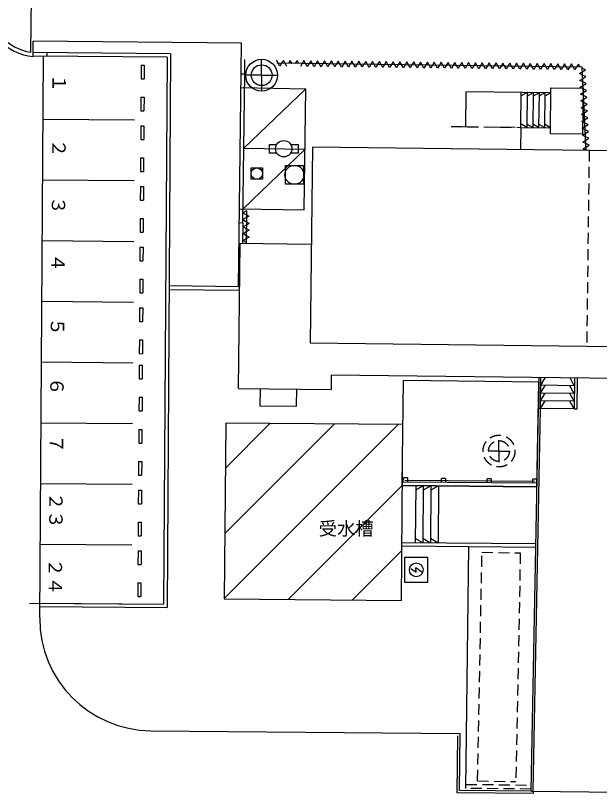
# Model space of a CAD drawing. Units: millimetres, scale not verified. Extents: x -122103 to 97281, y -76501 to 76841.
# Drawn here: x -697 to 24833, y -48178 to -14160 of the extents above; entities that cross this region are included whole.
import ezdxf
from ezdxf.enums import TextEntityAlignment as Align

# ---------------------------------------------------------------- set-up
doc = ezdxf.new("R2010")
doc.units = ezdxf.units.MM
doc.header["$LTSCALE"] = 400
doc.linetypes.add('DASHED1', pattern=[1.8, 1.2, -0.6])
doc.linetypes.add('DASHED3', pattern=[4, 3, -1])
doc.layers.add('0-F', color=7, linetype='Continuous')
doc.layers.add('D-0', color=7, linetype='Continuous')
doc.styles.add('ＭＳ ゴシック', font='')
doc.styles.get('ＭＳ ゴシック').set_extended_font_data('MS Gothic')

msp = doc.modelspace()

# ---------------------------------------------------------------- linework, layer by layer
at = {"layer": '0-F'}
for p, q in [((-23.9, -15761), (180.7, 5250.2)), ((71.4, -15931.3), (77.1, -15281.3)), ((71.4, -15931.3), (77.1, -15281.3)), ((9184, -15361), (77.1, -15281.3)), ((9173, -16615.6), (9184, -15361)), ((9173, -16615.6), (9184, -15361)), ((5931.2, -15982.5), (71.4, -15931.3)), ((5931.2, -15982.5), (71.4, -15931.3)), ((6082.1, -15833.8), (72.7, -15781.3)), ((6082.1, -15833.8), (72.7, -15781.3)), ((363.3, -40505.3), (521.4, -15935.2)), ((363.3, -40505.3), (521.4, -15935.2)), ((672.3, -15786.5), (671.3, -15936.5)), ((5931.2, -15982.5), (5777.3, -39901.5)), ((5931.2, -15982.5), (5777.3, -39901.5)), ((6082.1, -15833.8), (5926.4, -40052.8)), ((6082.1, -15833.8), (5926.4, -40052.8)), ((4793.9, -16325.6), (4790.1, -16925.6)), ((4793.9, -16325.6), (4928.9, -16326.5)), ((4928.9, -16326.5), (4925.1, -16926.5)), ((9321.4, -16714.5), (9329.3, -16077.7)), ((10062.8, -16768.7), (10062.8, -16066.3)), ((24081.5, -16410.3), (10730.1, -16245.1)), ((11835.1, -16258.7), (11758.5, -16387.7)), ((9056.2, -26022.1), (9172.6, -16615.6)), ((24257.6, -20058.8), (24081.5, -16410.3)), ((24257.6, -20058.8), (24081.5, -16410.3)), ((4790.1, -16925.6), (4925.1, -16926.5)), ((9173.6, -16712.1), (9321.4, -16714.5)), ((9173.6, -16712.1), (9321.4, -16714.5)), ((9240.9, -23217.5), (9321.4, -16714.5)), ((9240.9, -23217.5), (9321.4, -16714.5)), ((10062.8, -16768.7), (9373.3, -16768.7)), ((10062.8, -16768.7), (10746.4, -16768.7)), ((10062.8, -16768.7), (10062.8, -17464.8)), ((9164, -17312), (11993.6, -17357.5)), ((22711.8, -17313.5), (24115.2, -17330.9)), ((24115.2, -17330.9), (24090.2, -19351.3)), ((9281.2, -19964.2), (11993.6, -17357.5)), ((18994.1, -17497.8), (18975.2, -19018.9)), ((22709, -17543.7), (18994.1, -17497.8)), ((21396.3, -19048.8), (21415.2, -17527.7)), ((21396.3, -19048.8), (21415.2, -17527.7)), ((21673.9, -17530.9), (21413.3, -17677.1)), ((21673.9, -17530.9), (21413.3, -17677.1)), ((21673.9, -17530.9), (21655.1, -19052)), ((21673.9, -17530.9), (21655.1, -19052)), ((21932.7, -17534.1), (21672.1, -17680.3)), ((21932.7, -17534.1), (21672.1, -17680.3)), ((21932.7, -17534.1), (21913.9, -19055.2)), ((21932.7, -17534.1), (21913.9, -19055.2)), ((22191.5, -17537.3), (21930.8, -17683.5)), ((22191.5, -17537.3), (21930.8, -17683.5)), ((22191.5, -17537.3), (22172.6, -19058.4)), ((22191.5, -17537.3), (22172.6, -19058.4)), ((22450.2, -17540.5), (22189.6, -17686.7)), ((22450.2, -17540.5), (22189.6, -17686.7)), ((22450.2, -17540.5), (22431.4, -19061.6)), ((22450.2, -17540.5), (22431.4, -19061.6)), ((22709, -17543.7), (22448.4, -17689.9)), ((22709, -17543.7), (22448.4, -17689.9)), ((4784.9, -17725.6), (4781.1, -18325.6)), ((4784.9, -17725.6), (4919.9, -17726.5)), ((4919.9, -17726.5), (4916.1, -18326.4)), ((4781.1, -18325.6), (4916.1, -18326.4)), ((503.6, -18689.4), (4503.5, -18724.5)), ((4776.9, -18980.6), (4773, -19580.6)), ((4776.9, -18980.6), (4911.9, -18981.4)), ((4911.9, -18981.4), (4908, -19581.4)), ((21396.3, -19048.8), (22690.2, -19064.8)), ((21396.3, -19048.8), (22690.2, -19064.8)), ((21655.1, -19052), (21398.2, -18899.4)), ((21655.1, -19052), (21398.2, -18899.4)), ((21913.9, -19055.2), (21657, -18902.6)), ((21913.9, -19055.2), (21657, -18902.6)), ((22172.6, -19058.4), (21915.7, -18905.8)), ((22172.6, -19058.4), (21915.7, -18905.8)), ((22431.4, -19061.6), (22174.5, -18909)), ((22431.4, -19061.6), (22174.5, -18909)), ((22690.2, -19064.8), (22433.2, -18912.3)), ((22690.2, -19064.8), (22433.2, -18912.3)), ((4773, -19580.6), (4908, -19581.4)), ((9248.4, -22614), (11960.8, -20007.3)), ((9281.2, -19964.2), (11960.8, -20007.3)), ((10402.3, -20173.9), (10402.3, -19797.5)), ((10402.3, -19797.5), (10724.6, -19797.5)), ((11334.6, -19797.5), (11656.9, -19797.5)), ((11656.9, -19797.5), (11656.9, -20173.9)), ((12285.6, -19910.6), (12179.7, -28467.2)), ((57715.6, -20472.8), (12285.6, -19910.6)), ((4767.8, -20380.5), (4764, -20980.5)), ((4767.8, -20380.5), (4902.8, -20381.4)), ((4902.8, -20381.4), (4899, -20981.4)), ((10724.6, -20173.9), (10402.3, -20173.9)), ((11656.9, -20173.9), (11334.6, -20173.9)), ((4764, -20980.5), (4899, -20981.4)), ((486.6, -21344.4), (4486.4, -21379.4)), ((4759.8, -21635.5), (4755.9, -22235.5)), ((4759.8, -21635.5), (4894.8, -21636.4)), ((4894.8, -21636.4), (4890.9, -22236.4)), ((4755.9, -22235.5), (4890.9, -22236.4)), ((9397.3, -22697.9), (9246.3, -22782.7)), ((9397.3, -22697.9), (9379.8, -24115.2)), ((4750.8, -23035.5), (4746.9, -23635.5)), ((4750.8, -23035.5), (4885.8, -23036.4)), ((4885.8, -23036.4), (4881.9, -23636.3)), ((9242.6, -23082.7), (9520.5, -23247.7)), ((9088.7, -23215.1), (9240.9, -23217.5)), ((9088.7, -23215.1), (9240.9, -23217.5)), ((9240.9, -23217.5), (9229.8, -24113.4)), ((4746.9, -23635.5), (4881.9, -23636.3)), ((469.5, -23999.3), (4469.3, -24034.4)), ((9045.9, -30465.3), (9124.5, -24112.1)), ((9079.8, -24111.5), (12233.2, -24150.5)), ((4742.7, -24290.5), (4738.8, -24890.5)), ((4742.7, -24290.5), (4877.7, -24291.3)), ((4877.7, -24291.3), (4873.8, -24891.3)), ((4738.8, -24890.5), (4873.8, -24891.3)), ((4733.7, -25690.4), (4729.8, -26290.4)), ((4733.7, -25690.4), (4868.7, -25691.3)), ((4868.7, -25691.3), (4864.8, -26291.3)), ((6015.9, -26134.5), (9099, -26172.6)), ((9056.2, -26022.1), (6016.8, -25984.5)), ((9056.2, -26022.1), (6016.8, -25984.5)), ((4729.8, -26290.4), (4864.8, -26291.3)), ((452.4, -26654.3), (4452.3, -26689.3)), ((4725.6, -26945.4), (4721.8, -27545.4)), ((4725.6, -26945.4), (4860.6, -26946.3)), ((4860.6, -26946.3), (4856.8, -27546.3)), ((4721.8, -27545.4), (4856.8, -27546.3)), ((4716.6, -28345.4), (4712.8, -28945.4)), ((4716.6, -28345.4), (4851.6, -28346.3)), ((4851.6, -28346.3), (4847.8, -28946.3)), ((12179.7, -28467.2), (24276.9, -28616.9)), ((24276.9, -28616.9), (28829.4, -28673.3)), ((4712.8, -28945.4), (4847.8, -28946.3)), ((435.3, -29309.2), (4435.2, -29344.3)), ((4709.5, -29450.4), (4705.7, -30050.4)), ((4709.5, -29450.4), (4844.5, -29451.2)), ((4844.5, -29451.2), (4840.7, -30051.2)), ((13106.6, -29880.3), (13098.7, -30515.4)), ((29256.4, -30080.1), (13106.6, -29880.3)), ((4705.7, -30050.4), (4840.7, -30051.2)), ((16207.8, -34713.8), (16264.7, -30119.4)), ((16207.8, -34713.8), (16264.7, -30119.4)), ((22184.3, -30192.6), (16264.7, -30119.4)), ((22184.3, -30192.6), (16264.7, -30119.4)), ((22253.7, -31338.4), (22270.5, -29993.7)), ((22265.8, -30330.3), (22466.2, -29996.6)), ((22265.8, -30330.3), (22466.2, -29996.6)), ((23733.7, -30347.8), (23546.1, -30009.5)), ((23747.3, -30012), (23721.6, -31355.9)), ((23856.3, -31358.2), (23873, -30013.5)), ((9045.9, -30465.3), (13098.7, -30515.4)), ((9999.9, -30477.1), (9990.7, -31222.7)), ((11590.1, -31242.5), (11599.3, -30496.9)), ((22261.8, -30666.3), (22462.2, -30332.6)), ((22261.8, -30666.3), (22462.2, -30332.6)), ((23734, -30347.9), (22266.1, -30330.3)), ((23729.6, -30683.9), (23542.1, -30345.6)), ((23729.6, -30683.9), (23542.1, -30345.6)), ((4700.5, -30850.4), (4696.7, -31450.3)), ((4700.5, -30850.4), (4835.5, -30851.2)), ((4835.5, -30851.2), (4831.7, -31451.2)), ((22257.7, -31002.4), (22458.2, -30668.7)), ((22257.7, -31002.4), (22458.2, -30668.7)), ((23729.6, -30683.9), (22261.8, -30666.3)), ((23725.6, -31019.9), (23538, -30681.6)), ((23725.6, -31019.9), (23538, -30681.6)), ((9990.7, -31222.7), (11590.1, -31242.5)), ((22253.7, -31338.4), (22454.2, -31004.7)), ((22253.7, -31338.4), (22454.2, -31004.7)), ((23725.6, -31019.9), (22257.7, -31002.4)), ((23721.6, -31355.9), (23534, -31017.6)), ((23721.6, -31355.9), (23534, -31017.6)), ((4696.7, -31450.3), (4831.7, -31451.2)), ((21842.4, -48077.5), (22162.4, -31336.6)), ((21942.4, -48078.7), (22262.4, -31338.5)), ((23721.6, -31355.9), (22253.7, -31338.4)), ((23721.6, -31355.9), (23856.3, -31358.2)), ((418.3, -31964.2), (4418.1, -31999.2)), ((4691.5, -32255.3), (4687.6, -32855.3)), ((4691.5, -32255.3), (4826.5, -32256.2)), ((4826.5, -32256.2), (4822.6, -32856.2)), ((16240.8, -32050.5), (8493, -31982.7)), ((16173.5, -39739.6), (16240.8, -32050.5)), ((4687.6, -32855.3), (4822.6, -32856.2)), ((4682.5, -33655.3), (4678.6, -34255.3)), ((4682.5, -33655.3), (4817.5, -33656.2)), ((4817.5, -33656.2), (4813.6, -34256.2)), ((4678.6, -34255.3), (4813.6, -34256.2)), ((401.2, -34619.1), (4401, -34654.2)), ((22099.7, -34615.3), (16209.7, -34563.8)), ((16256.8, -34561), (16260.3, -34381)), ((16436.8, -34382.6), (16260.3, -34381)), ((16328.8, -34471.7), (22002.6, -34521.3)), ((16436.8, -34382.6), (16435.3, -34562.6)), ((17919.9, -34578.7), (17923.3, -34398.8)), ((18099.9, -34400.3), (17923.3, -34398.8)), ((18099.9, -34400.3), (18098.3, -34580.3)), ((19919.8, -34596.2), (19923.3, -34416.3)), ((20099.8, -34417.8), (19923.3, -34416.3)), ((20099.8, -34417.8), (20098.3, -34597.8)), ((21919.7, -34613.7), (21923.2, -34433.8)), ((22099.8, -34435.3), (21923.2, -34433.8)), ((4674.4, -34910.3), (4670.5, -35510.3)), ((4674.4, -34910.3), (4809.4, -34911.2)), ((4809.4, -34911.2), (4805.5, -35511.1)), ((22096.9, -34765.3), (16217.5, -34713.9)), ((16798.5, -34718.9), (16776.6, -37222.7)), ((17132.2, -34721.9), (16796.8, -34911.6)), ((17132.2, -34721.9), (16796.8, -34911.6)), ((17132.2, -34721.9), (17110.3, -37225.6)), ((17465.9, -34724.8), (17130.5, -34914.5)), ((17465.9, -34724.8), (17130.5, -34914.5)), ((17465.9, -34724.8), (17444, -37228.6)), ((17799.6, -34727.7), (17464.2, -34917.4)), ((17799.6, -34727.7), (17464.2, -34917.4)), ((4670.5, -35510.3), (4805.5, -35511.1)), ((4665.4, -36310.3), (4661.5, -36910.2)), ((4665.4, -36310.3), (4800.4, -36311.1)), ((4800.4, -36311.1), (4796.5, -36911.1)), ((4661.5, -36910.2), (4796.5, -36911.1)), ((17110.3, -37225.6), (16778.3, -37030.1)), ((17110.3, -37225.6), (16778.3, -37030.1)), ((17444, -37228.6), (17112, -37033)), ((17444, -37228.6), (17112, -37033)), ((17777.7, -37231.5), (17445.6, -37035.9)), ((384.1, -37274.1), (4384, -37309.1)), ((22047.7, -37418.8), (16194.3, -37367.6)), ((22049, -37268.9), (16195.6, -37217.6)), ((18995.9, -47960.7), (19116, -37393.2)), ((4657.3, -37565.2), (4653.5, -38165.2)), ((4657.3, -37565.2), (4792.3, -37566.1)), ((4792.3, -37566.1), (4788.5, -38166.1)), ((17326.6, -38939.4), (17326.6, -37858.7)), ((4653.5, -38165.2), (4788.5, -38166.1)), ((16811.7, -38295.5), (17071.3, -38480.2)), ((4648.3, -38965.2), (4644.5, -39565.2)), ((4648.3, -38965.2), (4783.3, -38966.1)), ((4783.3, -38966.1), (4779.5, -39566.1)), ((16302, -38939.4), (17326.6, -38939.4)), ((4644.5, -39565.2), (4779.5, -39566.1)), ((-82.5, -39850.1), (5777.3, -39901.5)), ((366.2, -40004), (5926.4, -40052.8)), ((366.2, -40004), (5926.4, -40052.8)), ((367.5, -39854), (5777.3, -39901.5)), ((5220.9, -45440.5), (18743.2, -45553.3)), ((21842.4, -48077.5), (26075.8, -48129.8)), ((21842.4, -48077.5), (26075.8, -48129.8)), ((21953.6, -48178.4), (21954.5, -48078.8)), ((21953.6, -48178.4), (21954.5, -48078.8))]:
    msp.add_line(p, q, dxfattribs=at)
at = {"layer": '0-F', "linetype": 'DASHED1'}
for p, q in [((24382.8, -20060.3), (24276.9, -28616.9)), ((20440.8, -33205.9), (20440.8, -32522.3)), ((20440.8, -33205.9), (19738.4, -33205.9)), ((20440.8, -33205.9), (21136.9, -33205.9)), ((20440.8, -33205.9), (20440.8, -33895.4)), ((19506.2, -47627.2), (19697.3, -37629)), ((19697.3, -37629), (21372.4, -37661)), ((21372.4, -37661), (21181.3, -47659.2)), ((21844.2, -47985.6), (18995.9, -47960.7)), ((18997.9, -47780.7), (21847.4, -47813.1)), ((19506.2, -47627.2), (21181.3, -47659.2))]:
    msp.add_line(p, q, dxfattribs=at)
at = {"layer": '0-F'}
for points in [[(10935.2, -16247.6), (10858.6, -16376.6), (10711.8, -16114.9)], [(10935.2, -16247.6), (10858.6, -16376.6), (10711.8, -16114.9)], [(11158.6, -16380.3), (11011.8, -16118.6), (10935.2, -16247.6)], [(11158.6, -16380.3), (11011.8, -16118.6), (10935.2, -16247.6)], [(11396.9, -16274.2), (11311.8, -16122.4), (11235.2, -16251.3)], [(11396.9, -16274.2), (11311.8, -16122.4), (11235.2, -16251.3)], [(11694.8, -16274.2), (11611.8, -16126.1), (11535.2, -16255)], [(11694.8, -16274.2), (11611.8, -16126.1), (11535.2, -16255)], [(15734.9, -16307), (15658.2, -16436), (15511.5, -16174.3), (15434.9, -16303.3), (15358.3, -16432.3), (15211.5, -16170.6), (15134.9, -16299.6), (15058.3, -16428.5), (14911.5, -16166.9), (14834.9, -16295.9), (14758.3, -16424.8), (14611.5, -16163.2), (14534.9, -16292.2), (14458.3, -16421.1), (14311.6, -16159.5), (14235, -16288.4), (14158.4, -16417.4), (14011.6, -16155.8), (13935, -16284.7), (13858.4, -16413.7), (13711.6, -16152.1), (13635, -16281), (13558.4, -16410), (13411.6, -16148.3), (13335, -16277.3), (13258.4, -16406.3), (13111.7, -16144.6), (13035.1, -16273.6), (12958.5, -16402.6), (12811.7, -16140.9), (12735.1, -16269.9), (12658.5, -16398.9), (12511.7, -16137.2), (12435.1, -16266.2), (12358.5, -16395.1), (12211.7, -16133.5), (12135.1, -16262.5), (12058.5, -16391.4), (11911.8, -16129.8), (11835.1, -16258.7)], [(15734.9, -16307), (15658.2, -16436), (15511.5, -16174.3), (15434.9, -16303.3), (15358.3, -16432.3), (15211.5, -16170.6), (15134.9, -16299.6), (15058.3, -16428.5), (14911.5, -16166.9), (14834.9, -16295.9), (14758.3, -16424.8), (14611.5, -16163.2), (14534.9, -16292.2), (14458.3, -16421.1), (14311.6, -16159.5), (14235, -16288.4), (14158.4, -16417.4), (14011.6, -16155.8), (13935, -16284.7), (13858.4, -16413.7), (13711.6, -16152.1), (13635, -16281), (13558.4, -16410), (13411.6, -16148.3), (13335, -16277.3), (13258.4, -16406.3), (13111.7, -16144.6), (13035.1, -16273.6), (12958.5, -16402.6), (12811.7, -16140.9), (12735.1, -16269.9), (12658.5, -16398.9), (12511.7, -16137.2), (12435.1, -16266.2), (12358.5, -16395.1), (12211.7, -16133.5), (12135.1, -16262.5), (12058.5, -16391.4), (11911.8, -16129.8), (11835.1, -16258.7)], [(19634.6, -16355.3), (19558, -16484.2), (19411.2, -16222.6), (19334.6, -16351.5), (19258, -16480.5), (19111.2, -16218.9), (19034.6, -16347.8), (18958, -16476.8), (18811.2, -16215.2), (18734.6, -16344.1), (18658, -16473.1), (18511.2, -16211.5), (18434.6, -16340.4), (18358, -16469.4), (18211.3, -16207.7), (18134.7, -16336.7), (18058.1, -16465.7), (17911.3, -16204), (17834.7, -16333), (17758.1, -16461.9), (17611.3, -16200.3), (17534.7, -16329.3), (17458.1, -16458.2), (17311.3, -16196.6), (17234.7, -16325.6), (17158.1, -16454.5), (17011.4, -16192.9), (16934.8, -16321.9), (16858.2, -16450.8), (16711.4, -16189.2), (16634.8, -16318.1), (16558.2, -16447.1), (16411.4, -16185.5), (16334.8, -16314.4), (16258.2, -16443.4), (16111.4, -16181.7), (16034.8, -16310.7), (15958.2, -16439.7), (15811.5, -16178), (15734.9, -16307)], [(19634.6, -16355.3), (19558, -16484.2), (19411.2, -16222.6), (19334.6, -16351.5), (19258, -16480.5), (19111.2, -16218.9), (19034.6, -16347.8), (18958, -16476.8), (18811.2, -16215.2), (18734.6, -16344.1), (18658, -16473.1), (18511.2, -16211.5), (18434.6, -16340.4), (18358, -16469.4), (18211.3, -16207.7), (18134.7, -16336.7), (18058.1, -16465.7), (17911.3, -16204), (17834.7, -16333), (17758.1, -16461.9), (17611.3, -16200.3), (17534.7, -16329.3), (17458.1, -16458.2), (17311.3, -16196.6), (17234.7, -16325.6), (17158.1, -16454.5), (17011.4, -16192.9), (16934.8, -16321.9), (16858.2, -16450.8), (16711.4, -16189.2), (16634.8, -16318.1), (16558.2, -16447.1), (16411.4, -16185.5), (16334.8, -16314.4), (16258.2, -16443.4), (16111.4, -16181.7), (16034.8, -16310.7), (15958.2, -16439.7), (15811.5, -16178), (15734.9, -16307)], [(23534.3, -16403.5), (23457.6, -16532.5), (23310.9, -16270.8), (23234.3, -16399.8), (23157.7, -16528.8), (23010.9, -16267.1), (22934.3, -16396.1), (22857.7, -16525.1), (22710.9, -16263.4), (22634.3, -16392.4), (22557.7, -16521.4), (22410.9, -16259.7), (22334.3, -16388.7), (22257.7, -16517.6), (22111, -16256), (22034.4, -16385), (21957.8, -16513.9), (21811, -16252.3), (21734.4, -16381.2), (21657.8, -16510.2), (21511, -16248.6), (21434.4, -16377.5), (21357.8, -16506.5), (21211, -16244.9), (21134.4, -16373.8), (21057.8, -16502.8), (20911.1, -16241.1), (20834.5, -16370.1), (20757.9, -16499.1), (20611.1, -16237.4), (20534.5, -16366.4), (20457.9, -16495.4), (20311.1, -16233.7), (20234.5, -16362.7), (20157.9, -16491.7), (20011.1, -16230), (19934.5, -16359), (19857.9, -16487.9), (19711.2, -16226.3), (19634.6, -16355.3)], [(23534.3, -16403.5), (23457.6, -16532.5), (23310.9, -16270.8), (23234.3, -16399.8), (23157.7, -16528.8), (23010.9, -16267.1), (22934.3, -16396.1), (22857.7, -16525.1), (22710.9, -16263.4), (22634.3, -16392.4), (22557.7, -16521.4), (22410.9, -16259.7), (22334.3, -16388.7), (22257.7, -16517.6), (22111, -16256), (22034.4, -16385), (21957.8, -16513.9), (21811, -16252.3), (21734.4, -16381.2), (21657.8, -16510.2), (21511, -16248.6), (21434.4, -16377.5), (21357.8, -16506.5), (21211, -16244.9), (21134.4, -16373.8), (21057.8, -16502.8), (20911.1, -16241.1), (20834.5, -16370.1), (20757.9, -16499.1), (20611.1, -16237.4), (20534.5, -16366.4), (20457.9, -16495.4), (20311.1, -16233.7), (20234.5, -16362.7), (20157.9, -16491.7), (20011.1, -16230), (19934.5, -16359), (19857.9, -16487.9), (19711.2, -16226.3), (19634.6, -16355.3)], [(23834.2, -16407.2), (23757.6, -16536.2), (23684.2, -16405.4), (23610.9, -16274.6), (23534.3, -16403.5)], [(23834.2, -16407.2), (23757.6, -16536.2), (23684.2, -16405.4), (23610.9, -16274.6), (23534.3, -16403.5)], [(23984.2, -16409.1), (23910.8, -16278.3), (23834.2, -16407.2)], [(23984.2, -16409.1), (23910.8, -16278.3), (23834.2, -16407.2)], [(24243.1, -19759.1), (24109.8, -19690.5), (24362, -19528.1), (24228.7, -19459.5), (24095.3, -19390.8), (24347.6, -19228.5), (24214.2, -19159.8), (24080.8, -19091.2), (24333.1, -18928.8), (24199.7, -18860.2), (24066.4, -18791.5), (24318.6, -18629.2), (24185.3, -18560.5), (24051.9, -18491.9), (24304.2, -18329.5), (24170.8, -18260.9), (24037.4, -18192.2), (24289.7, -18029.9), (24156.3, -17961.2), (24023, -17892.6), (24275.2, -17730.2), (24141.9, -17661.6), (24008.5, -17592.9), (24260.8, -17430.6), (24127.4, -17361.9), (23994.1, -17293.3), (24246.3, -17130.9), (24113, -17062.3), (23979.6, -16993.6), (24231.9, -16831.3), (24098.5, -16762.6), (23965.1, -16694), (24217.4, -16531.6), (24084, -16463)], [(24243.1, -19759.1), (24109.8, -19690.5), (24362, -19528.1), (24228.7, -19459.5), (24095.3, -19390.8), (24347.6, -19228.5), (24214.2, -19159.8), (24080.8, -19091.2), (24333.1, -18928.8), (24199.7, -18860.2), (24066.4, -18791.5), (24318.6, -18629.2), (24185.3, -18560.5), (24051.9, -18491.9), (24304.2, -18329.5), (24170.8, -18260.9), (24037.4, -18192.2), (24289.7, -18029.9), (24156.3, -17961.2), (24023, -17892.6), (24275.2, -17730.2), (24141.9, -17661.6), (24008.5, -17592.9), (24260.8, -17430.6), (24127.4, -17361.9), (23994.1, -17293.3), (24246.3, -17130.9), (24113, -17062.3), (23979.6, -16993.6), (24231.9, -16831.3), (24098.5, -16762.6), (23965.1, -16694), (24217.4, -16531.6), (24084, -16463)], [(24090.2, -19351.3), (22686.8, -19333.9), (22711.8, -17313.5)], [(9098.4, -22611.6), (11928, -22657.2), (11993.6, -17357.5)], [(22709, -17543.7), (18994.1, -17497.8), (18975.2, -19018.9)], [(24257.6, -20058.8), (24124.2, -19990.1), (24376.5, -19827.8), (24243.1, -19759.1)], [(24257.6, -20058.8), (24124.2, -19990.1), (24376.5, -19827.8), (24243.1, -19759.1)], [(9246.3, -22782.7), (9375.3, -22859.3), (9504.2, -22935.9), (9242.6, -23082.7)], [(9520.5, -23247.7), (9258.8, -23394.5), (9387.8, -23471.1), (9516.7, -23547.7), (9255.1, -23694.5), (9384.1, -23771.1), (9513, -23847.7), (9251.4, -23994.4), (9380.4, -24071)], [(9520.5, -23247.7), (9258.8, -23394.5), (9387.8, -23471.1), (9516.7, -23547.7), (9255.1, -23694.5), (9384.1, -23771.1), (9513, -23847.7), (9251.4, -23994.4), (9380.4, -24071)], [(16207.8, -34713.8), (22096.9, -34765.3), (22184.3, -30192.6)], [(16207.8, -34713.8), (22096.9, -34765.3), (22184.3, -30192.6)], [(22188.1, -29992.7), (22162.4, -31336.6), (22253.7, -31338.4)], [(22188.1, -29992.7), (22162.4, -31336.6), (22253.7, -31338.4), (22270.5, -29993.7)], [(23747.3, -30012), (23721.6, -31355.9), (23856.3, -31358.2)], [(8493, -31982.7), (8425.7, -39671.9), (16173.5, -39739.6)], [(17799.6, -34727.7), (17777.7, -37231.5), (17445.6, -37035.9)], [(17326.6, -37858.7), (16302, -37858.7), (16302, -38939.4)], [(16578.9, -38341), (16817, -38501.6), (16811.7, -38295.5)], [(16578.9, -38341), (16817, -38501.6), (16811.7, -38295.5), (17071.3, -38480.2)], [(21842.4, -48077.5), (18714.8, -48050.1), (18743.2, -45553.3)], [(21842.4, -48077.5), (18714.8, -48050.1), (18743.2, -45553.3)], [(21953.6, -48178.4), (18613.7, -48149.2), (18642.1, -45652.5)]]:
    msp.add_lwpolyline(points, dxfattribs=at)
for points in [[(24090.2, -19351.3), (22686.8, -19333.9), (22711.8, -17313.5), (24115.2, -17330.9)], [(11101.6, -21532.6), (11101.6, -20715.7), (11888.2, -20715.7), (11888.2, -21532.6)], [(9603.9, -21320.9), (9603.9, -20821.6), (10103.1, -20821.6), (10103.1, -21320.9)], [(17326.6, -38939.4), (17326.6, -37858.7), (16302, -37858.7), (16302, -38939.4)]]:
    msp.add_lwpolyline(points, close=True, dxfattribs=at)
at = {"layer": '0-F', "linetype": 'DASHED3'}
msp.add_lwpolyline([(18343.4, -19011.1), (21396.3, -19048.8), (21384.3, -20023.2)], dxfattribs=at)
at = {"layer": '0-F', "linetype": 'DASHED1'}
msp.add_lwpolyline([(18343.4, -19011.1), (21396.3, -19048.8), (21384.3, -20023.2)], dxfattribs=at)
at = {"layer": '0-F'}
for centre, radius in [((10062.8, -16768.7), 696.1), ((10062.8, -16768.7), 455.1), ((11029.6, -19985.7), 358.4), ((11494.9, -21124.2), 415.4), ((9853.5, -21071.2), 247), ((16823.6, -38399), 302.5), ((16823.6, -38399), 302.5)]:
    msp.add_circle(centre, radius, dxfattribs=at)
at = {"layer": '0-F', "linetype": 'DASHED1'}
for radius in [696.1, 455.1]:
    msp.add_circle((20440.8, -33205.9), radius, dxfattribs=at)
at = {"layer": '0-F'}
for centre, radius, start, end in [((276.7, -13672.1), 2291.2, 180.06403, 264.85355), ((257.3, -13688.2), 2091.8, 179.65961, 262.27357), ((5263.2, -40536.9), 4900, 179.63152, 269.50554)]:
    msp.add_arc(centre, radius, start, end, dxfattribs=at)
at = {"layer": 'D-0'}
for p, q in [((8425.8, -39657.4), (16034.6, -32048.7)), ((8450.8, -36804), (13230.7, -32024.2)), ((8475.8, -33950.6), (10426.8, -31999.6)), ((11215.4, -39696.3), (16217.7, -34694)), ((14019.3, -39720.8), (16192.7, -37547.4))]:
    msp.add_line(p, q, dxfattribs=at)

# ---------------------------------------------------------------- texts
at = {"layer": '0-F', "color": 4, "style": 'ＭＳ ゴシック'}
for s, p in [('１', (740.2, -16714.6)), ('２', (730.9, -19555.3)), ('３', (709, -22058.9)), ('４', (687.1, -24562.6)), ('５', (665.2, -27366.3)), ('６', (643.3, -29970)), ('７', (621.2, -32491.9)), ('２３', (598.2, -34998.2)), ('２４', (572.8, -37902.4))]:
    msp.add_text(s, height=586.5, rotation=270, dxfattribs=at).set_placement(p, align=Align.BOTTOM_LEFT)
msp.add_text('受水槽', height=586.5, dxfattribs=at).set_placement((12562.6, -37065.1), align=Align.BOTTOM_LEFT)

doc.saveas('drawing.dxf')
